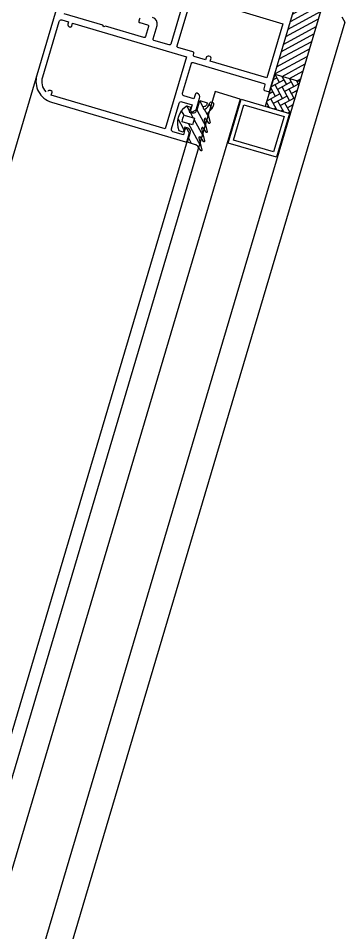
# Model space of a CAD drawing. Header units: millimetres. Extents: x 62878 to 70819, y -67946 to -61850.
# Drawn here: x 68178.49 to 68185.99, y -64939.81 to -64918.76 of the extents above; entities that cross this region are included whole.
import ezdxf

# ---------------------------------------------------------------- set-up
doc = ezdxf.new("R2010")
doc.units = ezdxf.units.MM
doc.layers.add('DOGRAMA', color=171, linetype='Continuous', lineweight=0)

msp = doc.modelspace()

# ---------------------------------------------------------------- hatches: boundary and pattern name
at = {"layer": 'DOGRAMA', "lineweight": -2}
h = msp.add_hatch(dxfattribs=at)
h.set_pattern_fill('ANSI31', color=256, scale=0.03999999999999999, angle=73.50578493834035, style=0)
h.set_pattern_definition([(208.5057849383403, (68209.15262230096, -64788.80656641138), (-0.06061043106111653, 0.1116036542707525), [])])
h.paths.add_polyline_path([(68184.48775046074, -64919.79067218266, 0.4142135623420975), (68184.46918988926, -64919.7564960918), (68184.8389937809, -64918.50759604307, 0.1532309010706403), (68185.44269467788, -64918.58206232339), (68185.03669117307, -64919.95321554386)])
h.paths.add_polyline_path([(68184.3828723609, -64920.04800726252), (68184.45357436982, -64919.80923275412, 0.4142135623575963), (68184.48775046074, -64919.79067218266), (68185.03669117307, -64919.95321554386), (68184.95818140439, -64920.21835838341)])
h = msp.add_hatch(dxfattribs=at)
h.set_pattern_fill('AR-HBONE', color=256, scale=0.03, angle=73.50578493834035, style=0)
h.set_pattern_definition([(118.5057849383402, (68148.64675083358, -64914.57685115575), (-0.1627219703923171, 0.04818257311146708), [0.3599999999999998, -0.1199999999999999]), (208.5057849383403, (68148.5894811349, -64914.47139888401), (-0.1627219703923171, 0.04818257311146708), [0.36, -0.12])])
h.paths.add_polyline_path([(68184.23424730166, -64920.54994314774), (68184.16326766793, -64920.78965524914), (68184.7385767115, -64920.96000637008), (68184.95818140439, -64920.21835838341), (68184.3828723609, -64920.04800726252)])
h = msp.add_hatch(dxfattribs=at)
h.set_pattern_fill('ANSI31', color=256, scale=0.05, angle=73.50578493834035, style=0)
h.set_pattern_definition([(118.5057849383402, (68140.94589866439, -65019.15400838935), (-0.1395045678384407, -0.07576303882639554), [])])
edge = h.paths.add_edge_path(flags=16)
edge.add_arc((68182.65127597605, -64921.1762831372), 0.3999999999507395, 151.9688259094835, 175.0427439752491, ccw=False)
edge.add_line((68182.29819916523, -64920.98830237855), (68182.53975068199, -64921.05982666987))
edge.add_line((68182.53975068199, -64921.05982666987), (68182.49432371644, -64921.21324241483))
edge.add_line((68182.49432371644, -64921.21324241483), (68182.25277219967, -64921.14171812349))
edge = h.paths.add_edge_path()
edge.add_arc((68182.65127597607, -64921.1762831372), 0.4999999999916941, 126.63588729579021, 200.3756825875729, ccw=False)
edge.add_line((68182.35291217413, -64920.77506120151), (68182.44879701475, -64920.80345305502))
edge.add_line((68182.44879701475, -64920.80345305502), (68182.41472679056, -64920.9185148637))
edge.add_line((68182.41472679056, -64920.9185148637), (68182.4722576949, -64920.93554997579))
edge.add_arc((68182.5006495484, -64920.83966513518), 0.1000000000246083, 253.5057849343598, 343.5057849343598)
edge.add_line((68182.59653438901, -64920.86805698868), (68182.65899646666, -64920.65711033938))
edge.add_line((68182.65899646666, -64920.65711033938), (68182.83158917977, -64920.70821567565))
edge.add_line((68182.83158917977, -64920.70821567565), (68182.82038024793, -64920.7460704301))
edge.add_arc((68182.75805510154, -64920.72761572531), 0.06500000000519171, 275.09644940132824, 343.5057849168246, ccw=False)
edge.add_arc((68182.76673310497, -64920.82491894795), 0.03268943074226011, 95.09644940806717, 288.9360640698911)
edge.add_arc((68182.68505743153, -64920.67923827146), 0.1992591642923095, 297.5895634116289, 347.8554705711485)
edge.add_arc((68182.92743423491, -64920.73662491862), 0.05002797728802823, -15.522056427072414, 161.9911798780282, ccw=False)
edge.add_arc((68182.66413336253, -64920.66331139369), 0.3233450412070221, 305.12012205364556, 344.44643220878373, ccw=False)
edge.add_arc((68182.86165720597, -64920.94414968988), 0.02000000001194624, 125.1201219905532, 193.5057848834619)
edge.add_line((68182.84221027905, -64920.94882056065), (68182.89359880949, -64921.16277402706))
edge.add_arc((68182.8790136143, -64921.16627718015), 0.01500000000138728, -146.4942150756916, 13.505784930487891, ccw=False)
edge.add_line((68182.86650616294, -64921.1745574978), (68182.79853931715, -64921.07189331828))
edge.add_arc((68182.78186271532, -64921.08293374182), 0.0200000000187303, 33.50578491100512, 193.5057849037296)
edge.add_line((68182.7624157884, -64921.08760461259), (68182.83113673181, -64921.37372067635))
edge.add_arc((68182.81655153664, -64921.37722382943), 0.01499999998723778, -146.4942150756916, 13.505784943469223, ccw=False)
edge.add_line((68182.80404408528, -64921.38550414708), (68182.73607723947, -64921.28283996756))
edge.add_arc((68182.71940063767, -64921.29388039111), 0.01999999999847914, 33.50578497441104, 193.5057849840046)
edge.add_line((68182.69995371078, -64921.29855126191), (68182.76867465413, -64921.58466732565))
edge.add_arc((68182.75408945898, -64921.58817047875), 0.01499999997818604, -146.4942149911504, 13.505785037521207, ccw=False)
edge.add_line((68182.74158200764, -64921.59645079641), (68182.6736151618, -64921.49378661688))
edge.add_arc((68182.65693855997, -64921.50482704042), 0.02000000001061296, 33.50578495139829, 193.5057849742686)
edge.add_line((68182.63749163307, -64921.50949791122), (68182.70621257651, -64921.79561397496))
edge.add_arc((68182.69162738131, -64921.79911712804), 0.01500000001553678, -146.4942150600275, 13.505784917506617, ccw=False)
edge.add_line((68182.67911992993, -64921.80739744571), (68182.6157049929, -64921.71160894168))
edge.add_arc((68182.53232198382, -64921.76681105941), 0.1000000000287972, 33.50578496060339, 73.50578496071063)
edge.add_line((68182.56071383727, -64921.67092621878), (68182.37507793182, -64921.61595874533))
edge.add_line((68182.37507793182, -64921.61595874533), (68182.43754000947, -64921.40501209603))
edge.add_arc((68182.34165516887, -64921.37662024252), 0.100000000012721, 343.5057849279954, 433.5057849228145)
edge.add_line((68182.37004702238, -64921.28073540193), (68182.31251611808, -64921.26370028984))
edge.add_line((68182.31251611808, -64921.26370028984), (68182.27844589384, -64921.37876209855))
edge.add_line((68182.27844589384, -64921.37876209855), (68182.18256105325, -64921.35037024507))

# ---------------------------------------------------------------- linework, layer by layer
for p, q in [((68185.44269467788, -64918.58206232336), (68172.6788320287, -64961.68812216971)), ((68185.92211888087, -64918.72402159077), (68185.98961186799, -64918.84829828488)), ((68185.98961186799, -64918.84829828488), (68173.25414107226, -64961.85847329065)), ((68178.91176719294, -64920.06900085132), (68167.07915733803, -64960.03003792623)), ((68184.38287236085, -64920.04800726251), (68184.16326766793, -64920.78965524914)), ((68184.38287236085, -64920.04800726251), (68184.95818140439, -64920.21835838341)), ((68184.38287236085, -64920.04800726251), (68184.95818140439, -64920.21835838341)), ((68183.01264958078, -64920.44895300733), (68170.95290489803, -64961.17706880702)), ((68183.58795862435, -64920.61930412825), (68183.01264958078, -64920.44895300733)), ((68183.58795862435, -64920.61930412825), (68171.52821394158, -64961.34741992796)), ((68184.7385767115, -64920.96000637008), (68184.16326766793, -64920.78965524914)), ((68182.36441851978, -64921.58151492244), (68170.66525037625, -64961.09189324659))]:
    msp.add_line(p, q, dxfattribs=at)
at = {"layer": 'DOGRAMA', "lineweight": -2, "ltscale": 0.5}
for points in [[(68182.50824495708, -64917.60886921007), (68181.99151322359, -64919.35397330888, -0.4142135623730951), (68181.95423021534, -64919.37422120506), (68181.60425054719, -64919.27059093981, -0.4142135623730951), (68181.58400265113, -64919.23330793157), (68181.67485658222, -64918.92647644169, 0.4142135623730951), (68181.57361710156, -64918.74006140057)], [(68179.55910145238, -64917.88282648577), (68178.91176719294, -64920.06900085132, 0.4142135623730951), (68179.24923212847, -64920.6903843217), (68182.32713551148, -64921.60176281859, 0.4142135623730951), (68182.36441851978, -64921.58151492244), (68182.41248308847, -64921.4191914758, 0.1991096956269791), (68182.40847247958, -64921.38113677813), (68182.36995423184, -64921.3102120688, 0.6680969080520953), (68182.3179826601, -64921.31568145008), (68182.28058774985, -64921.44197137361), (68182.04087564841, -64921.3709917399, -0.4142135623730951), (68182.00712915484, -64921.30885339285), (68182.18315864645, -64920.71436738118, -0.4142135623730951), (68182.24529699347, -64920.68062088764), (68182.48500909493, -64920.75160052133), (68182.44761134556, -64920.87790003335, 0.6680969080520438), (68182.48822617589, -64920.91078458834), (68182.55915088521, -64920.87226634062, 0.1989616347782854), (68182.58323737376, -64920.84252086752), (68182.65421984665, -64920.60279917752, 0.3728392455561729), (68182.60013290562, -64920.48356386911, 0.4568501953068724), (68182.55882791404, -64920.5022999358), (68182.52475768985, -64920.6173617445), (68182.29463407243, -64920.54922129614, -0.4142135623730951), (68182.26088757889, -64920.4870829491), (68182.46530892397, -64919.79671209682, -0.4142135623730951), (68182.50259193218, -64919.77646420071), (68184.13263422227, -64920.25912570993, -0.4142135623730951), (68184.15288211839, -64920.29640871815), (68184.12732945029, -64920.38270507472, 0.4142135623730951), (68184.14757734643, -64920.41998808293), (68184.23387370295, -64920.44554075107, 0.4142135623730951), (68184.2711567112, -64920.42529285494), (68184.8588680783, -64918.44047665462, 0.4142135623730951)], [(68179.1247626624, -64920.45306697518, -0.2621398995659221), (68179.04600596975, -64920.10874944618), (68179.4236176211, -64918.83348106629, -0.4142135623730951), (68179.48575596811, -64918.79973457275), (68179.63917171306, -64918.84516153832), (68179.62497578634, -64918.89310395862, 0.4142135623730951), (68179.65872227988, -64918.95524230566), (68179.67789924805, -64918.96092067636, 0.4142135623730951), (68179.71518225624, -64918.94067278023), (68179.7350565537, -64918.87355339179), (68182.35271270186, -64919.64865099196), (68181.86153363663, -64921.30745873421), (68179.24387748839, -64920.53236113407), (68179.26375178585, -64920.46524174567, 0.4142135623730951), (68179.24350388968, -64920.42795873745), (68179.2243269216, -64920.42228036672, 0.3618128521052944), (68179.16555340987, -64920.44757683991)], [(68181.27674769441, -64918.75644905141), (68181.27106932375, -64918.77562601953), (68181.25687339701, -64918.82356843981, 0.4142135623730951), (68181.27712129313, -64918.86085144804), (68181.45930249023, -64918.91479596966, -0.4142135623730951), (68181.4795503864, -64918.95207897788), (68181.41140993807, -64919.1822025953, -0.4142135623730951), (68181.37412692982, -64919.20245049144), (68180.48719215431, -64918.93982584671), (68180.44990914609, -64918.96007374284), (68180.42966124996, -64918.92279073461), (68179.54272647444, -64918.66016608987, -0.4142135623730951)]]:
    msp.add_lwpolyline(points, format="xyb", dxfattribs=at)
at = {"layer": 'DOGRAMA', "linetype": 'ByBlock', "lineweight": -2}
msp.add_lwpolyline([(68183.26620853253, -64918.50077235403), (68184.57024236463, -64918.88690156145), (68184.20114826929, -64920.13340448917), (68182.89711443728, -64919.74727528176), (68182.91698873468, -64919.68015589335, 0.4142135623730951), (68182.89674083854, -64919.64287288513), (68182.86797538641, -64919.63435532906, 0.4142135623730951), (68182.80583703936, -64919.66810182264), (68182.79164111259, -64919.71604424293), (68182.53275204301, -64919.6393862385, -0.4142135623730951), (68182.51250414686, -64919.6021032303), (68182.52102170291, -64919.57333777811, 0.4142135623730951), (68182.50077380677, -64919.53605476988), (68182.15558838061, -64919.43384409735, -0.4142135623730951), (68182.1353404845, -64919.39656108912), (68182.49591702377, -64918.17882361358, -0.4142135623730951)], format="xyb", dxfattribs=at)
at = {"layer": 'DOGRAMA', "lineweight": -2}
for points in [[(68182.18256105325, -64921.35037024507, -0.3333333333332296), (68182.35291217413, -64920.77506120151), (68182.44879701475, -64920.80345305502), (68182.41472679056, -64920.9185148637), (68182.4722576949, -64920.93554997579, 0.4142135623730951), (68182.59653438901, -64920.86805698868), (68182.65899646666, -64920.65711033938), (68182.83158917977, -64920.70821567565), (68182.82038024793, -64920.7460704301, -0.3076847592325949), (68182.76382921875, -64920.79235875251, 1.128701775595035), (68182.77734124547, -64920.85583926874, 0.2229122392588673), (68182.87985718151, -64920.72115809924, -0.9785310008372164), (68182.9756375671, -64920.75001287124, -0.1732976222504512), (68182.85015135503, -64920.92779073531, 0.3075716929246892), (68182.84221027905, -64920.94882056065), (68182.89359880949, -64921.16277402706, -0.8390996311771624), (68182.86650616294, -64921.1745574978), (68182.79853931715, -64921.07189331828, 0.8390996311772869), (68182.7624157884, -64921.08760461259), (68182.83113673181, -64921.37372067635, -0.8390996311771624), (68182.80404408528, -64921.38550414708), (68182.73607723947, -64921.28283996756, 0.839099631177325), (68182.69995371078, -64921.29855126191), (68182.76867465413, -64921.58466732565, -0.8390996311769768), (68182.74158200764, -64921.59645079641), (68182.6736151618, -64921.49378661688, 0.8390996311770358), (68182.63749163307, -64921.50949791122), (68182.70621257651, -64921.79561397496, -0.8390996311781366), (68182.67911992993, -64921.80739744571), (68182.6157049929, -64921.71160894168, 0.1763269807084491), (68182.56071383727, -64921.67092621878), (68182.37507793182, -64921.61595874533), (68182.43754000947, -64921.40501209603, 0.4142135623728453), (68182.37004702238, -64921.28073540193), (68182.31251611808, -64921.26370028984), (68182.27844589384, -64921.37876209855)], [(68182.25277219967, -64921.14171812349, -0.1010205144335734), (68182.29819916523, -64920.98830237855), (68182.53975068199, -64921.05982666987), (68182.49432371644, -64921.21324241483)], [(68182.25277219967, -64921.14171812349, -0.1010205144335734), (68182.29819916523, -64920.98830237855), (68182.53975068199, -64921.05982666987), (68182.49432371644, -64921.21324241483)]]:
    msp.add_lwpolyline(points, format="xyb", close=True, dxfattribs=at)
for points in [[(68184.71939974336, -64920.95432799937), (68184.42128528174, -64921.96111882562), (68183.30902113084, -64921.63177332519), (68183.6071355925, -64920.62498249895)], [(68184.59512304931, -64921.02182098648), (68184.35379229463, -64921.83684213154), (68183.43329782496, -64921.56428033808), (68183.67462857958, -64920.74925919303)]]:
    msp.add_lwpolyline(points, close=True, dxfattribs=at)

doc.saveas('drawing.dxf')
